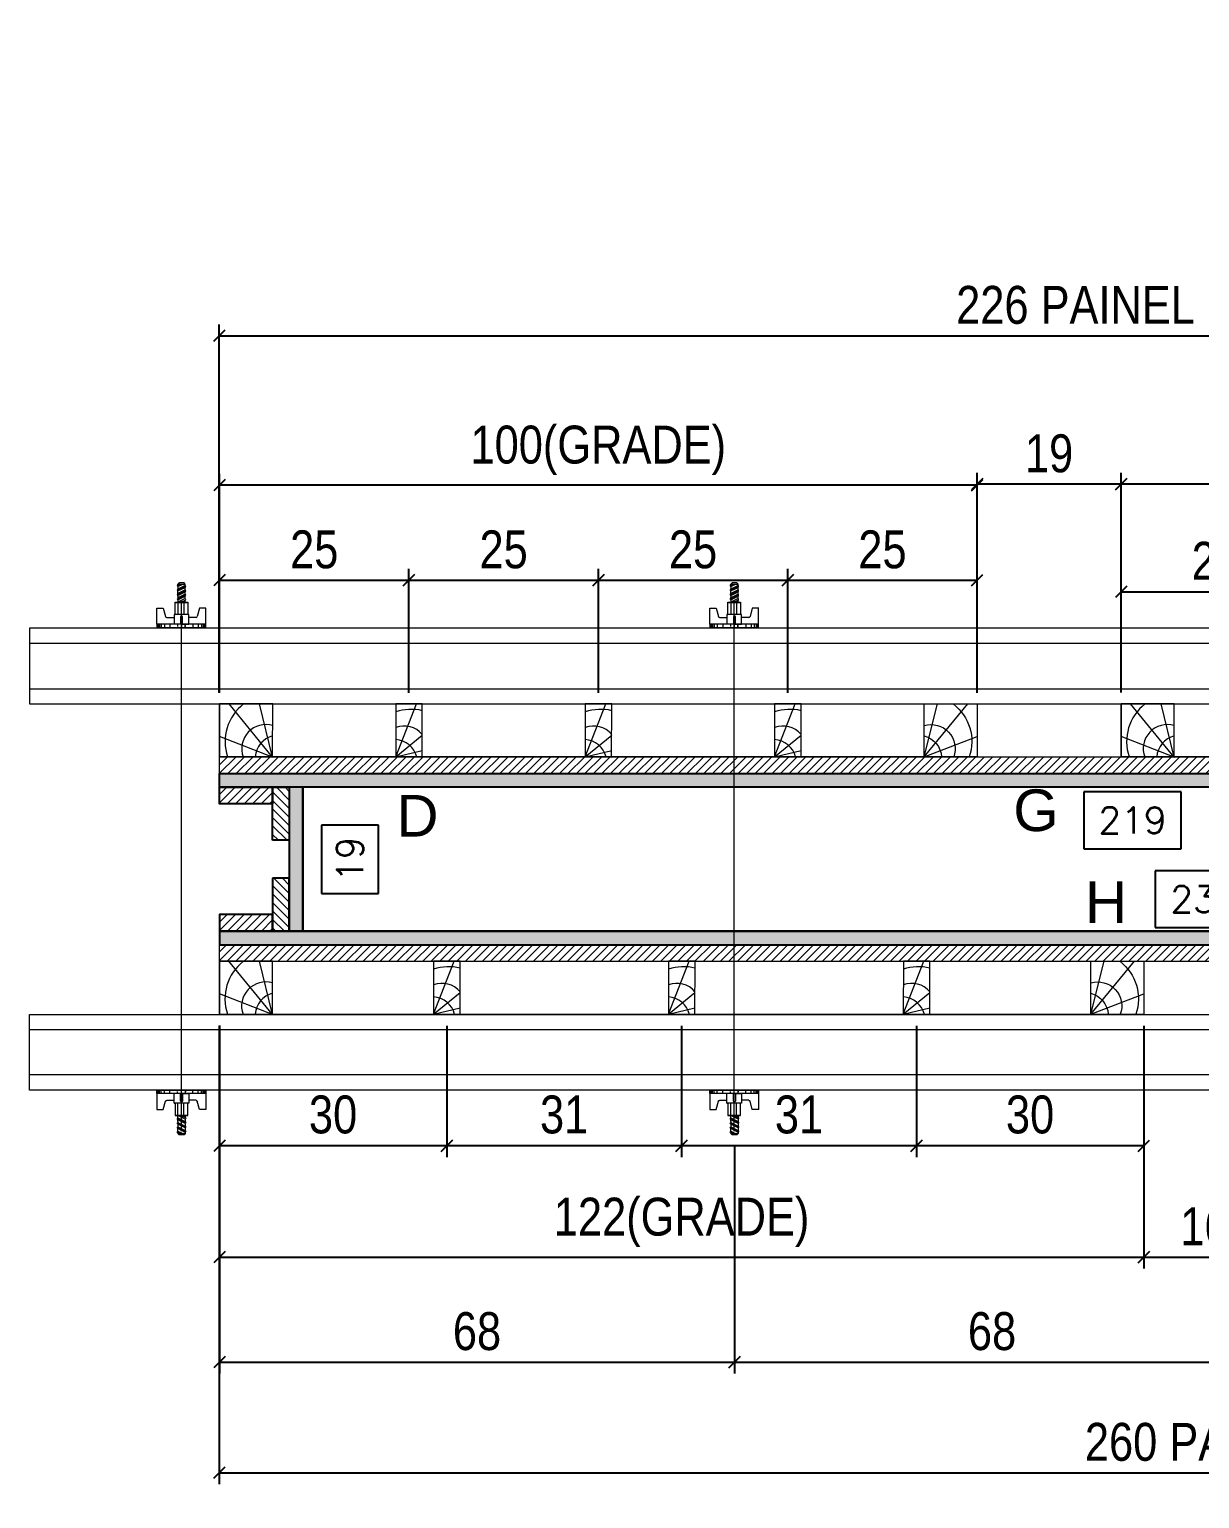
# Model space of a CAD drawing. Extents: x 14400 to 27878, y -21631 to 6985.
# Drawn here: x 22887.8 to 23196.8, y 244.2 to 632 of the extents above; entities that cross this region are included whole.
import ezdxf
from ezdxf.enums import TextEntityAlignment as Align

# ---------------------------------------------------------------- set-up
doc = ezdxf.new("R2010")
doc.units = 0
for name, color, linetype in [('CHAPA', 1, 'Continuous'), ('COTA', 241, 'Continuous'), ('F-PILARES-S', 170, 'Continuous'), ('SARRAFO', 251, 'Continuous'), ('TEXTO_GERAL', 7, 'Continuous')]:
    doc.layers.add(name, color=color, linetype=linetype)
for name, color, linetype, lineweight in [('Hachura', 251, 'Continuous', 9), ('Madeira', 126, 'Continuous', 18), ('Perfil Metálico', 224, 'Continuous', 18)]:
    doc.layers.add(name, color=color, linetype=linetype, lineweight=lineweight)
doc.styles.add('ARIAL', font='arial.ttf')
doc.styles.add('COTA TECNICA 2X', font='techl___.ttf', dxfattribs={"height": 10})
doc.styles.add('ROMANS', font='romans.shx')
doc.dimstyles.new('SECAO PILAR', dxfattribs={"dimtxt": 10, "dimasz": 3, "dimexe": 3, "dimexo": 3, "dimgap": 3, "dimtad": 1, "dimdec": 1, "dimlfac": 0.5, "dimzin": 12, "dimdsep": 46, "dimtxsty": 'COTA TECNICA 2X', "dimblk1": 'OBLIQUE', "dimblk2": 'OBLIQUE', "dimsah": 1, "dimcen": 0.9, "dimclrd": 256, "dimclre": 256, "dimclrt": 256, "dimadec": 1, "dimazin": 3, "dimtfac": 1, "dimtdec": 1, "dimtmove": 0, "dimatfit": 3, "dimfxl": 1, "dimtolj": 1, "dimtzin": 12, "dimarcsym": 0})
doc.dimstyles.new('SECÇÃO 2', dxfattribs={"dimtxt": 7, "dimasz": 6, "dimexe": 0.18, "dimexo": 2, "dimgap": -4, "dimtad": 3, "dimdec": 1, "dimlfac": 0.5, "dimzin": 12, "dimdsep": 46, "dimtxsty": 'ROMANS', "dimblk": 'ARCHTICK', "dimcen": 0.09, "dimse1": 1, "dimse2": 1, "dimsd1": 1, "dimsd2": 1, "dimclrd": 180, "dimclre": 5, "dimclrt": 1, "dimadec": 0, "dimazin": 3, "dimtfac": 1, "dimtdec": 1, "dimtofl": 0, "dimtmove": 0, "dimatfit": 3, "dimldrblk": 'ARCHTICK', "dimfxl": 1, "dimtolj": 1, "dimtzin": 0, "dimarcsym": 0})
pattern_1 = [(45, (32386.533, 22785.4214), (-1.12253202, 1.12253202), [])]
pattern_2 = [(135, (352.773, 9027.565), (-1.12253202, -1.12253202), [])]
pattern_3 = [(45, (30102.7993, 1781.1955), (-1.122532, 1.122532), [])]

# ---------------------------------------------------------------- blocks, each defined once
blk = doc.blocks.new('*D1282')
at = {"layer": 'COTA', "color": 180, "lineweight": -2, "transparency": 16777216}
for p, q in [((23211.05, 409.91), (23185.05, 409.91)), ((23185.05, 409.91), (23185.05, 394.91)), ((23211.05, 394.91), (23211.05, 409.91)), ((23185.05, 394.91), (23211.05, 394.91))]:
    blk.add_line(p, q, dxfattribs=at)
at = {"layer": 'Defpoints', "color": 0, "transparency": 16777216}
for p in [(22960.05, 393.96), (23436.05, 393.96), (23436.05, 390.91)]:
    blk.add_point(p, dxfattribs=at)
at = {"layer": 'COTA', "color": 1, "transparency": 16777216, "insert": (23198.05, 402.41), "char_height": 7, "attachment_point": 5, "style": 'ROMANS'}
blk.add_mtext('\\A1;238', dxfattribs=at)
blk = doc.blocks.new('_ArchTick')
at = {"color": 0, "linetype": 'ByBlock', "const_width": 0.15}
blk.add_lwpolyline([(-0.5, -0.5), (0.5, 0.5)], dxfattribs=at)
blk = doc.blocks.new('*D1283')
at = {"layer": 'COTA', "color": 180, "lineweight": -2, "transparency": 16777216}
for p, q in [((23191.89, 430.75), (23166.22, 430.75)), ((23166.22, 430.75), (23166.22, 415.75)), ((23191.89, 415.75), (23191.89, 430.75)), ((23166.22, 415.75), (23191.89, 415.75))]:
    blk.add_line(p, q, dxfattribs=at)
at = {"layer": 'Defpoints', "color": 0, "transparency": 16777216}
for p in [(22960.05, 431.96), (23398.05, 431.96), (23398.05, 411.75)]:
    blk.add_point(p, dxfattribs=at)
at = {"layer": 'COTA', "color": 1, "transparency": 16777216, "insert": (23179.05, 423.25), "char_height": 7, "attachment_point": 5, "style": 'ROMANS'}
blk.add_mtext('\\A1;219', dxfattribs=at)
blk = doc.blocks.new('*D1284')
at = {"layer": 'COTA', "color": 180, "lineweight": -2, "transparency": 16777216}
for p, q in [((22979.96, 421.96), (22964.96, 421.96)), ((22964.96, 421.96), (22964.96, 403.96)), ((22979.96, 403.96), (22979.96, 421.96)), ((22964.96, 403.96), (22979.96, 403.96))]:
    blk.add_line(p, q, dxfattribs=at)
at = {"layer": 'Defpoints', "color": 0, "transparency": 16777216}
for p in [(22960.05, 431.96), (22960.05, 393.96), (22983.96, 393.96)]:
    blk.add_point(p, dxfattribs=at)
at = {"layer": 'COTA', "color": 1, "transparency": 16777216, "insert": (22972.46, 412.96), "char_height": 7, "attachment_point": 5, "rotation": 90, "style": 'ROMANS'}
blk.add_mtext('\\A1;19', dxfattribs=at)
blk = doc.blocks.new('*D1285')
at = {"layer": 'COTA', "color": 180, "lineweight": -2, "transparency": 16777216}
for p, q in [((22979.96, 421.96), (22964.96, 421.96)), ((22964.96, 421.96), (22964.96, 403.96)), ((22979.96, 403.96), (22979.96, 421.96)), ((22964.96, 403.96), (22979.96, 403.96))]:
    blk.add_line(p, q, dxfattribs=at)
at = {"layer": 'Defpoints', "color": 0, "transparency": 16777216}
for p in [(22960.05, 431.96), (22960.05, 393.96), (22983.96, 393.96)]:
    blk.add_point(p, dxfattribs=at)
at = {"layer": 'COTA', "color": 1, "transparency": 16777216, "insert": (22972.46, 412.96), "char_height": 7, "attachment_point": 5, "rotation": 90, "style": 'ROMANS'}
blk.add_mtext('\\A1;19', dxfattribs=at)
blk = doc.blocks.new('PONTALETE')
at = {"layer": 'Madeira'}
for q in [(2.71, 7), (7, 5.76), (7, 1.74)]:
    blk.add_line((0, 0), q, dxfattribs=at)
blk.add_lwpolyline([(0, 0), (7, 0), (7, 7), (0, 7)], close=True, dxfattribs=at)
for centre, radius, start, end in [((2.04, 0.06), 6.23, 37.2818, 109.0913), ((1.09, 0.9), 3.19, 343.603, 109.9847), ((-0.21, -0.78), 3.09, 14.6322, 86.0383)]:
    blk.add_arc(centre, radius, start, end, dxfattribs=at)
blk = doc.blocks.new('MEIO PONTALETE')
at = {"layer": 'Madeira'}
for q in [(2.71, 7), (3.5, 2.88), (3.5, 0.87)]:
    blk.add_line((0, 0), q, dxfattribs=at)
blk.add_lwpolyline([(0, 0), (3.5, 0), (3.5, 7), (0, 7)], close=True, dxfattribs=at)
for centre, radius, start, end in [((2.04, 0.06), 6.23, 76.4499, 109.0913), ((1.09, 0.9), 3.19, 40.9063, 109.9847), ((-0.21, -0.78), 3.09, 14.6322, 86.0383)]:
    blk.add_arc(centre, radius, start, end, dxfattribs=at)
blk = doc.blocks.new('_Oblique')
at = {"color": 0, "linetype": 'ByBlock', "lineweight": -2}
blk.add_line((-0.5, -0.5), (0.5, 0.5), dxfattribs=at)
blk = doc.blocks.new('*D1236')
at = {"layer": 'COTA', "lineweight": -2, "transparency": 16777216}
for p, q in [((22937.96, 456.95), (22937.96, 554.15)), ((22937.96, 551.15), (23390.06, 551.15)), ((23390.06, 476.96), (23390.06, 554.15))]:
    blk.add_line(p, q, dxfattribs=at)
at = {"layer": 'Defpoints', "color": 0, "transparency": 16777216}
for p in [(23390.06, 551.15), (23390.06, 473.96), (22937.96, 453.95)]:
    blk.add_point(p, dxfattribs=at)
at = {"layer": 'COTA', "lineweight": -2, "transparency": 16777216, "xscale": 3, "yscale": 3, "zscale": 3, "rotation": 180}
blk.add_blockref('_Oblique', (22937.96, 551.15), dxfattribs=at)
at = {"layer": 'COTA', "lineweight": -2, "transparency": 16777216, "xscale": 3, "yscale": 3, "zscale": 3}
blk.add_blockref('_Oblique', (23390.06, 551.15), dxfattribs=at)
at = {"layer": 'COTA', "transparency": 16777216, "insert": (23164.01, 559.25), "char_height": 10, "attachment_point": 5, "style": 'COTA TECNICA 2X'}
blk.add_mtext('\\A1;226 PAINEL', dxfattribs=at)
blk = doc.blocks.new('*D1237')
at = {"layer": 'COTA', "lineweight": -2, "transparency": 16777216}
for p, q in [((22938.02, 456.92), (22938.02, 489.6)), ((22988.04, 456.93), (22988.04, 489.6)), ((22938.02, 486.6), (22988.04, 486.6))]:
    blk.add_line(p, q, dxfattribs=at)
at = {"layer": 'Defpoints', "color": 0, "transparency": 16777216}
for p in [(22988.04, 486.6), (22938.02, 453.92), (22988.04, 453.93)]:
    blk.add_point(p, dxfattribs=at)
at = {"layer": 'COTA', "lineweight": -2, "transparency": 16777216, "xscale": 3, "yscale": 3, "zscale": 3, "rotation": 180}
blk.add_blockref('_Oblique', (22938.02, 486.6), dxfattribs=at)
at = {"layer": 'COTA', "lineweight": -2, "transparency": 16777216, "xscale": 3, "yscale": 3, "zscale": 3}
blk.add_blockref('_Oblique', (22988.04, 486.6), dxfattribs=at)
at = {"layer": 'COTA', "transparency": 16777216, "insert": (22963.03, 494.71), "char_height": 10, "attachment_point": 5, "style": 'COTA TECNICA 2X'}
blk.add_mtext('\\A1;25', dxfattribs=at)
blk = doc.blocks.new('*D1238')
at = {"layer": 'COTA', "lineweight": -2, "transparency": 16777216}
for p, q in [((22988.04, 456.93), (22988.04, 489.6)), ((23038.04, 456.93), (23038.04, 489.6)), ((22988.04, 486.6), (23038.04, 486.6))]:
    blk.add_line(p, q, dxfattribs=at)
at = {"layer": 'Defpoints', "color": 0, "transparency": 16777216}
for p in [(23038.04, 486.6), (22988.04, 453.93), (23038.04, 453.93)]:
    blk.add_point(p, dxfattribs=at)
at = {"layer": 'COTA', "lineweight": -2, "transparency": 16777216, "xscale": 3, "yscale": 3, "zscale": 3, "rotation": 180}
blk.add_blockref('_Oblique', (22988.04, 486.6), dxfattribs=at)
at = {"layer": 'COTA', "lineweight": -2, "transparency": 16777216, "xscale": 3, "yscale": 3, "zscale": 3}
blk.add_blockref('_Oblique', (23038.04, 486.6), dxfattribs=at)
at = {"layer": 'COTA', "transparency": 16777216, "insert": (23013.04, 494.71), "char_height": 10, "attachment_point": 5, "style": 'COTA TECNICA 2X'}
blk.add_mtext('\\A1;25', dxfattribs=at)
blk = doc.blocks.new('*D1239')
at = {"layer": 'COTA', "lineweight": -2, "transparency": 16777216}
for p, q in [((23038.04, 456.93), (23038.04, 489.6)), ((23088.04, 456.93), (23088.04, 489.6)), ((23038.04, 486.6), (23088.04, 486.6))]:
    blk.add_line(p, q, dxfattribs=at)
at = {"layer": 'Defpoints', "color": 0, "transparency": 16777216}
for p in [(23088.04, 486.6), (23038.04, 453.93), (23088.04, 453.93)]:
    blk.add_point(p, dxfattribs=at)
at = {"layer": 'COTA', "lineweight": -2, "transparency": 16777216, "xscale": 3, "yscale": 3, "zscale": 3, "rotation": 180}
blk.add_blockref('_Oblique', (23038.04, 486.6), dxfattribs=at)
at = {"layer": 'COTA', "lineweight": -2, "transparency": 16777216, "xscale": 3, "yscale": 3, "zscale": 3}
blk.add_blockref('_Oblique', (23088.04, 486.6), dxfattribs=at)
at = {"layer": 'COTA', "transparency": 16777216, "insert": (23063.04, 494.71), "char_height": 10, "attachment_point": 5, "style": 'COTA TECNICA 2X'}
blk.add_mtext('\\A1;25', dxfattribs=at)
blk = doc.blocks.new('*D1240')
at = {"layer": 'COTA', "lineweight": -2, "transparency": 16777216}
for p, q in [((22938.02, 456.92), (22938.02, 514.71)), ((23138.03, 456.94), (23138.03, 514.71)), ((23138.03, 511.71), (22938.02, 511.71))]:
    blk.add_line(p, q, dxfattribs=at)
at = {"layer": 'Defpoints', "color": 0, "transparency": 16777216}
for p in [(22938.02, 511.71), (22938.02, 453.92), (23138.03, 453.94)]:
    blk.add_point(p, dxfattribs=at)
at = {"layer": 'COTA', "lineweight": -2, "transparency": 16777216, "xscale": 3, "yscale": 3, "zscale": 3, "rotation": 180}
blk.add_blockref('_Oblique', (22938.02, 511.71), dxfattribs=at)
at = {"layer": 'COTA', "lineweight": -2, "transparency": 16777216, "xscale": 3, "yscale": 3, "zscale": 3}
blk.add_blockref('_Oblique', (23138.03, 511.71), dxfattribs=at)
at = {"layer": 'COTA', "transparency": 16777216, "insert": (23038.02, 520.93), "char_height": 10, "attachment_point": 5, "style": 'COTA TECNICA 2X'}
blk.add_mtext('\\A1;100(GRADE)', dxfattribs=at)
blk = doc.blocks.new('*D1241')
at = {"layer": 'COTA', "lineweight": -2, "transparency": 16777216}
for p, q in [((23088.04, 456.93), (23088.04, 489.6)), ((23138.03, 456.98), (23138.03, 489.6)), ((23088.04, 486.6), (23138.03, 486.6))]:
    blk.add_line(p, q, dxfattribs=at)
at = {"layer": 'Defpoints', "color": 0, "transparency": 16777216}
for p in [(23138.03, 486.6), (23088.04, 453.93), (23138.03, 453.98)]:
    blk.add_point(p, dxfattribs=at)
at = {"layer": 'COTA', "lineweight": -2, "transparency": 16777216, "xscale": 3, "yscale": 3, "zscale": 3, "rotation": 180}
blk.add_blockref('_Oblique', (23088.04, 486.6), dxfattribs=at)
at = {"layer": 'COTA', "lineweight": -2, "transparency": 16777216, "xscale": 3, "yscale": 3, "zscale": 3}
blk.add_blockref('_Oblique', (23138.03, 486.6), dxfattribs=at)
at = {"layer": 'COTA', "transparency": 16777216, "insert": (23113.04, 494.71), "char_height": 10, "attachment_point": 5, "style": 'COTA TECNICA 2X'}
blk.add_mtext('\\A1;25', dxfattribs=at)
blk = doc.blocks.new('*D1242')
at = {"layer": 'COTA', "lineweight": -2, "transparency": 16777216}
for p, q in [((23176.03, 457.19), (23176.03, 486.59)), ((23226.05, 457.19), (23226.05, 486.59)), ((23176.03, 483.59), (23226.05, 483.59))]:
    blk.add_line(p, q, dxfattribs=at)
at = {"layer": 'Defpoints', "color": 0, "transparency": 16777216}
for p in [(23226.05, 483.59), (23176.03, 454.19), (23226.05, 454.19)]:
    blk.add_point(p, dxfattribs=at)
at = {"layer": 'COTA', "lineweight": -2, "transparency": 16777216, "xscale": 3, "yscale": 3, "zscale": 3, "rotation": 180}
blk.add_blockref('_Oblique', (23176.03, 483.59), dxfattribs=at)
at = {"layer": 'COTA', "lineweight": -2, "transparency": 16777216, "xscale": 3, "yscale": 3, "zscale": 3}
blk.add_blockref('_Oblique', (23226.05, 483.59), dxfattribs=at)
at = {"layer": 'COTA', "transparency": 16777216, "insert": (23201.04, 491.7), "char_height": 10, "attachment_point": 5, "style": 'COTA TECNICA 2X'}
blk.add_mtext('\\A1;25', dxfattribs=at)
blk = doc.blocks.new('*D1245')
at = {"layer": 'COTA', "lineweight": -2, "transparency": 16777216}
for p, q in [((23176.03, 457.19), (23176.03, 514.97)), ((23376.04, 457.2), (23376.04, 514.97)), ((23376.04, 511.97), (23176.03, 511.97))]:
    blk.add_line(p, q, dxfattribs=at)
at = {"layer": 'Defpoints', "color": 0, "transparency": 16777216}
for p in [(23176.03, 511.97), (23176.03, 454.19), (23376.04, 454.2)]:
    blk.add_point(p, dxfattribs=at)
at = {"layer": 'COTA', "lineweight": -2, "transparency": 16777216, "xscale": 3, "yscale": 3, "zscale": 3, "rotation": 180}
blk.add_blockref('_Oblique', (23176.03, 511.97), dxfattribs=at)
at = {"layer": 'COTA', "lineweight": -2, "transparency": 16777216, "xscale": 3, "yscale": 3, "zscale": 3}
blk.add_blockref('_Oblique', (23376.04, 511.97), dxfattribs=at)
at = {"layer": 'COTA', "transparency": 16777216, "insert": (23276.03, 521.19), "char_height": 10, "attachment_point": 5, "style": 'COTA TECNICA 2X'}
blk.add_mtext('\\A1;100(GRADE)', dxfattribs=at)
blk = doc.blocks.new('*D1247')
at = {"layer": 'COTA', "lineweight": -2, "transparency": 16777216}
for p, q in [((23138.03, 456.93), (23138.03, 514.97)), ((23176.03, 456.96), (23176.03, 514.97)), ((23176.03, 511.97), (23138.03, 511.97))]:
    blk.add_line(p, q, dxfattribs=at)
at = {"layer": 'Defpoints', "color": 0, "transparency": 16777216}
for p in [(23138.03, 511.97), (23138.03, 453.93), (23176.03, 453.96)]:
    blk.add_point(p, dxfattribs=at)
at = {"layer": 'COTA', "lineweight": -2, "transparency": 16777216, "xscale": 3, "yscale": 3, "zscale": 3, "rotation": 180}
blk.add_blockref('_Oblique', (23138.03, 511.97), dxfattribs=at)
at = {"layer": 'COTA', "lineweight": -2, "transparency": 16777216, "xscale": 3, "yscale": 3, "zscale": 3}
blk.add_blockref('_Oblique', (23176.03, 511.97), dxfattribs=at)
at = {"layer": 'COTA', "transparency": 16777216, "insert": (23157.03, 520.06), "char_height": 10, "attachment_point": 5, "style": 'COTA TECNICA 2X'}
blk.add_mtext('\\A1;19', dxfattribs=at)
blk = doc.blocks.new('*D1248')
at = {"layer": 'COTA', "lineweight": -2, "transparency": 16777216}
for p, q in [((23122.01, 369.02), (23122.01, 334.3)), ((23182.01, 369), (23182.01, 334.3)), ((23182.01, 337.3), (23122.01, 337.3))]:
    blk.add_line(p, q, dxfattribs=at)
at = {"layer": 'Defpoints', "color": 0, "transparency": 16777216}
for p in [(23122.01, 372.02), (23182.01, 372), (23122.01, 337.3)]:
    blk.add_point(p, dxfattribs=at)
at = {"layer": 'COTA', "lineweight": -2, "transparency": 16777216, "xscale": 3, "yscale": 3, "zscale": 3, "rotation": 180}
blk.add_blockref('_Oblique', (23122.01, 337.3), dxfattribs=at)
at = {"layer": 'COTA', "lineweight": -2, "transparency": 16777216, "xscale": 3, "yscale": 3, "zscale": 3}
blk.add_blockref('_Oblique', (23182.01, 337.3), dxfattribs=at)
at = {"layer": 'COTA', "transparency": 16777216, "insert": (23152.01, 345.52), "char_height": 10, "attachment_point": 5, "style": 'COTA TECNICA 2X'}
blk.add_mtext('\\A1;30', dxfattribs=at)
blk = doc.blocks.new('*D1249')
at = {"layer": 'COTA', "lineweight": -2, "transparency": 16777216}
for p, q in [((22938.02, 369.03), (22938.02, 304.88)), ((23182.01, 369), (23182.01, 304.88)), ((22938.02, 307.88), (23182.01, 307.88))]:
    blk.add_line(p, q, dxfattribs=at)
at = {"layer": 'Defpoints', "color": 0, "transparency": 16777216}
for p in [(22938.02, 372.03), (23182.01, 372), (23182.01, 307.88)]:
    blk.add_point(p, dxfattribs=at)
at = {"layer": 'COTA', "lineweight": -2, "transparency": 16777216, "xscale": 3, "yscale": 3, "zscale": 3, "rotation": 180}
blk.add_blockref('_Oblique', (22938.02, 307.88), dxfattribs=at)
at = {"layer": 'COTA', "lineweight": -2, "transparency": 16777216, "xscale": 3, "yscale": 3, "zscale": 3}
blk.add_blockref('_Oblique', (23182.01, 307.88), dxfattribs=at)
at = {"layer": 'COTA', "transparency": 16777216, "insert": (23060.01, 317.1), "char_height": 10, "attachment_point": 5, "style": 'COTA TECNICA 2X'}
blk.add_mtext('\\A1;122(GRADE)', dxfattribs=at)
blk = doc.blocks.new('*D1250')
at = {"layer": 'COTA', "lineweight": -2, "transparency": 16777216}
for p, q in [((23060.01, 369.02), (23060.01, 334.3)), ((23122.01, 369.02), (23122.01, 334.3)), ((23122.01, 337.3), (23060.01, 337.3))]:
    blk.add_line(p, q, dxfattribs=at)
at = {"layer": 'Defpoints', "color": 0, "transparency": 16777216}
for p in [(23060.01, 372.02), (23122.01, 372.02), (23060.01, 337.3)]:
    blk.add_point(p, dxfattribs=at)
at = {"layer": 'COTA', "lineweight": -2, "transparency": 16777216, "xscale": 3, "yscale": 3, "zscale": 3, "rotation": 180}
blk.add_blockref('_Oblique', (23060.01, 337.3), dxfattribs=at)
at = {"layer": 'COTA', "lineweight": -2, "transparency": 16777216, "xscale": 3, "yscale": 3, "zscale": 3}
blk.add_blockref('_Oblique', (23122.01, 337.3), dxfattribs=at)
at = {"layer": 'COTA', "transparency": 16777216, "insert": (23091.01, 345.52), "char_height": 10, "attachment_point": 5, "style": 'COTA TECNICA 2X'}
blk.add_mtext('\\A1;31', dxfattribs=at)
blk = doc.blocks.new('*D1251')
at = {"layer": 'COTA', "lineweight": -2, "transparency": 16777216}
for p, q in [((22998.01, 369.02), (22998.01, 334.3)), ((23060.01, 369.02), (23060.01, 334.3)), ((23060.01, 337.3), (22998.01, 337.3))]:
    blk.add_line(p, q, dxfattribs=at)
at = {"layer": 'Defpoints', "color": 0, "transparency": 16777216}
for p in [(22998.01, 372.02), (23060.01, 372.02), (22998.01, 337.3)]:
    blk.add_point(p, dxfattribs=at)
at = {"layer": 'COTA', "lineweight": -2, "transparency": 16777216, "xscale": 3, "yscale": 3, "zscale": 3, "rotation": 180}
blk.add_blockref('_Oblique', (22998.01, 337.3), dxfattribs=at)
at = {"layer": 'COTA', "lineweight": -2, "transparency": 16777216, "xscale": 3, "yscale": 3, "zscale": 3}
blk.add_blockref('_Oblique', (23060.01, 337.3), dxfattribs=at)
at = {"layer": 'COTA', "transparency": 16777216, "insert": (23029.01, 345.52), "char_height": 10, "attachment_point": 5, "style": 'COTA TECNICA 2X'}
blk.add_mtext('\\A1;31', dxfattribs=at)
blk = doc.blocks.new('*D1252')
at = {"layer": 'COTA', "lineweight": -2, "transparency": 16777216}
for p, q in [((22938.02, 369.02), (22938.02, 334.3)), ((22998.01, 369.02), (22998.01, 334.3)), ((22998.01, 337.3), (22938.02, 337.3))]:
    blk.add_line(p, q, dxfattribs=at)
at = {"layer": 'Defpoints', "color": 0, "transparency": 16777216}
for p in [(22938.02, 372.02), (22998.01, 372.02), (22938.02, 337.3)]:
    blk.add_point(p, dxfattribs=at)
at = {"layer": 'COTA', "lineweight": -2, "transparency": 16777216, "xscale": 3, "yscale": 3, "zscale": 3, "rotation": 180}
blk.add_blockref('_Oblique', (22938.02, 337.3), dxfattribs=at)
at = {"layer": 'COTA', "lineweight": -2, "transparency": 16777216, "xscale": 3, "yscale": 3, "zscale": 3}
blk.add_blockref('_Oblique', (22998.01, 337.3), dxfattribs=at)
at = {"layer": 'COTA', "transparency": 16777216, "insert": (22968.01, 345.52), "char_height": 10, "attachment_point": 5, "style": 'COTA TECNICA 2X'}
blk.add_mtext('\\A1;30', dxfattribs=at)
blk = doc.blocks.new('C')
at = {"layer": 'Hachura', "color": 0}
for p, q in [((0, 3.22), (0, -3.22)), ((0.45, 3.22), (0, 3.22)), ((0.46, 3.16), (0, 3.16)), ((0.46, 3.05), (0, 3.05)), ((0.46, 2.88), (0, 2.88)), ((0, 2.75), (0, -1.16)), ((0.46, 2.65), (0, 2.65)), ((0.46, 2.23), (0, 2.23)), ((0.45, -3.23), (0.45, 3.22)), ((0.45, 3.22), (2.58, 3.22)), ((2.58, 2.39), (1.47, 2.09)), ((2.58, 3.22), (2.58, 2.39)), ((0.46, 1.51), (0, 1.51)), ((0.39, 0.49), (0.17, 0.49)), ((1.74, 0.97), (0.45, 0.97)), ((1.45, 0.1), (0.45, 0.1)), ((1.35, 1.94), (1.35, 0.96)), ((1.74, -0.97), (1.74, 0.97)), ((1.74, 0.97), (1.74, 0.84)), ((1.74, 0.97), (1.74, 0.84)), ((1.74, 0.84), (3.35, 0.84)), ((3.35, 0.45), (1.74, 0.45)), ((3.32, 0.84), (3.32, -0.84)), ((3.35, 0.84), (3.35, -0.84)), ((3.68, 0.45), (3.35, 0.45)), ((3.84, -0.52), (3.35, 0.45)), ((3.35, 0.06), (3.67, -0.57)), ((3.68, 0.45), (4.16, -0.52)), ((3.72, 0.5), (4.25, -0.57)), ((4.37, -0.55), (3.83, 0.53)), ((4.15, 0.45), (3.93, 0.45)), ((4.42, -0.52), (3.93, 0.45)), ((4.15, 0.45), (4.26, 0.45)), ((4.26, 0.45), (4.74, -0.52)), ((4.3, 0.5), (4.83, -0.57)), ((4.95, -0.55), (4.41, 0.53)), ((4.51, 0.45), (4.84, 0.45)), ((5, -0.52), (4.51, 0.45)), ((4.84, 0.45), (5.32, -0.52)), ((4.88, 0.5), (5.41, -0.57)), ((5.53, -0.55), (4.99, 0.53)), ((5.58, -0.52), (5.09, 0.45)), ((5.42, 0.45), (5.09, 0.45)), ((5.58, -0.52), (5.09, 0.45)), ((5.42, 0.45), (5.74, -0.19)), ((5.46, 0.5), (5.74, -0.07)), ((5.74, 0.19), (5.57, 0.53)), ((5.74, 0.32), (5.68, 0.45)), ((5.68, 0.45), (5.74, 0.45)), ((5.74, 0.45), (5.9, 0.29)), ((5.74, 0.45), (5.74, -0.52)), ((5.9, -0.36), (5.9, 0.29)), ((0.45, 0), (0, 0)), ((0.46, -1.52), (0, -1.52)), ((0.08, -0.48), (0.29, -0.48)), ((0.29, -0.48), (0.4, -0.48)), ((0.45, 0), (0.45, -0.97)), ((0.45, -0.16), (1.45, -0.16)), ((0.45, -0.65), (0.45, -0.32)), ((0.45, -3.23), (0.45, -0.65)), ((0.45, -0.97), (1.74, -0.97)), ((1.35, -1.94), (1.35, -0.97)), ((3.35, -0.32), (1.74, -0.32)), ((3.35, -0.84), (1.74, -0.84)), ((3.35, -0.07), (3.58, -0.52)), ((3.35, -0.52), (3.58, -0.52)), ((3.84, -0.52), (4.16, -0.52)), ((4.42, -0.52), (4.74, -0.52)), ((4.63, -0.52), (4.74, -0.52)), ((5, -0.52), (5.32, -0.52)), ((5.58, -0.52), (5.74, -0.52)), ((5.74, -0.52), (5.9, -0.36)), ((5.74, -0.52), (5.74, -0.52)), ((0.46, -2.23), (0, -2.23)), ((0.46, -2.65), (0, -2.65)), ((0.46, -2.88), (0, -2.88)), ((0.46, -3.05), (0, -3.05)), ((0.46, -3.16), (0, -3.16)), ((0, -3.22), (2.57, -3.22)), ((2.58, -2.39), (1.47, -2.1)), ((2.58, -3.23), (2.58, -2.39))]:
    blk.add_line(p, q, dxfattribs=at)
for centre, radius, start, end in [((1.52, 1.94), 0.161, 104.7436, 180), ((1.44, -0.03), 0.129, 272.695, 87.305), ((3.81, 0.39), 0.143, 25.5688, 154.4312), ((4.39, 0.39), 0.143, 25.5688, 154.4312), ((4.97, 0.39), 0.143, 25.5688, 154.4312), ((5.55, 0.39), 0.143, 25.5688, 154.4312), ((0.17, -0.37), 0.174, 221.744, 317.8592), ((3.71, -0.4), 0.174, 222.1408, 318.256), ((4.29, -0.4), 0.174, 222.1408, 318.256), ((4.87, -0.4), 0.174, 222.1408, 318.256), ((5.45, -0.4), 0.174, 222.1408, 318.256), ((5.61, -0.4), 0.174, 317.8592, 318.256), ((1.52, -1.94), 0.161, 180, 255.2564)]:
    blk.add_arc(centre, radius, start, end, dxfattribs=at)
blk = doc.blocks.new('*D1258')
at = {"layer": 'COTA', "lineweight": -2, "transparency": 16777216}
for p, q in [((23182.03, 369.02), (23182.03, 304.88)), ((23214.03, 369.02), (23214.03, 304.88)), ((23182.03, 307.88), (23214.03, 307.88))]:
    blk.add_line(p, q, dxfattribs=at)
at = {"layer": 'Defpoints', "color": 0, "transparency": 16777216}
for p in [(23182.03, 372.02), (23214.03, 372.02), (23214.03, 307.88)]:
    blk.add_point(p, dxfattribs=at)
at = {"layer": 'COTA', "lineweight": -2, "transparency": 16777216, "xscale": 3, "yscale": 3, "zscale": 3, "rotation": 180}
blk.add_blockref('_Oblique', (23182.03, 307.88), dxfattribs=at)
at = {"layer": 'COTA', "lineweight": -2, "transparency": 16777216, "xscale": 3, "yscale": 3, "zscale": 3}
blk.add_blockref('_Oblique', (23214.03, 307.88), dxfattribs=at)
at = {"layer": 'COTA', "transparency": 16777216, "insert": (23198.03, 315.98), "char_height": 10, "attachment_point": 5, "style": 'COTA TECNICA 2X'}
blk.add_mtext('\\A1;16', dxfattribs=at)
blk = doc.blocks.new('*D1260')
at = {"layer": 'COTA', "lineweight": -2, "transparency": 16777216}
for p, q in [((22937.96, 368.96), (22937.96, 247.97)), ((23458.02, 315.02), (23458.02, 247.97)), ((22937.96, 250.97), (23458.02, 250.97))]:
    blk.add_line(p, q, dxfattribs=at)
at = {"layer": 'Defpoints', "color": 0, "transparency": 16777216}
for p in [(22937.96, 371.96), (23458.02, 318.02), (23458.02, 250.97)]:
    blk.add_point(p, dxfattribs=at)
at = {"layer": 'COTA', "lineweight": -2, "transparency": 16777216, "xscale": 3, "yscale": 3, "zscale": 3, "rotation": 180}
blk.add_blockref('_Oblique', (22937.96, 250.97), dxfattribs=at)
at = {"layer": 'COTA', "lineweight": -2, "transparency": 16777216, "xscale": 3, "yscale": 3, "zscale": 3}
blk.add_blockref('_Oblique', (23458.02, 250.97), dxfattribs=at)
at = {"layer": 'COTA', "transparency": 16777216, "insert": (23197.99, 259.08), "char_height": 10, "attachment_point": 5, "style": 'COTA TECNICA 2X'}
blk.add_mtext('\\A1;260 PAINEL', dxfattribs=at)
blk = doc.blocks.new('*D1288')
at = {"layer": 'COTA', "lineweight": -2, "transparency": 16777216}
for p, q in [((22938.04, 369.02), (22938.04, 277.2)), ((23073.97, 337.22), (23073.97, 277.2)), ((22938.04, 280.2), (23073.97, 280.2))]:
    blk.add_line(p, q, dxfattribs=at)
at = {"layer": 'Defpoints', "color": 0, "transparency": 16777216}
for p in [(22938.04, 372.02), (23073.97, 340.22), (23073.97, 280.2)]:
    blk.add_point(p, dxfattribs=at)
at = {"layer": 'COTA', "lineweight": -2, "transparency": 16777216, "xscale": 3, "yscale": 3, "zscale": 3, "rotation": 180}
blk.add_blockref('_Oblique', (22938.04, 280.2), dxfattribs=at)
at = {"layer": 'COTA', "lineweight": -2, "transparency": 16777216, "xscale": 3, "yscale": 3, "zscale": 3}
blk.add_blockref('_Oblique', (23073.97, 280.2), dxfattribs=at)
at = {"layer": 'COTA', "transparency": 16777216, "insert": (23006, 288.32), "char_height": 10, "attachment_point": 5, "style": 'COTA TECNICA 2X'}
blk.add_mtext('\\A1;68', dxfattribs=at)
blk = doc.blocks.new('*D1289')
at = {"layer": 'COTA', "lineweight": -2, "transparency": 16777216}
for p, q in [((23073.97, 337.22), (23073.97, 277.2)), ((23209.97, 337.22), (23209.97, 277.2)), ((23073.97, 280.2), (23209.97, 280.2))]:
    blk.add_line(p, q, dxfattribs=at)
at = {"layer": 'Defpoints', "color": 0, "transparency": 16777216}
for p in [(23073.97, 340.22), (23209.97, 340.22), (23209.97, 280.2)]:
    blk.add_point(p, dxfattribs=at)
at = {"layer": 'COTA', "lineweight": -2, "transparency": 16777216, "xscale": 3, "yscale": 3, "zscale": 3, "rotation": 180}
blk.add_blockref('_Oblique', (23073.97, 280.2), dxfattribs=at)
at = {"layer": 'COTA', "lineweight": -2, "transparency": 16777216, "xscale": 3, "yscale": 3, "zscale": 3}
blk.add_blockref('_Oblique', (23209.97, 280.2), dxfattribs=at)
at = {"layer": 'COTA', "transparency": 16777216, "insert": (23141.97, 288.32), "char_height": 10, "attachment_point": 5, "style": 'COTA TECNICA 2X'}
blk.add_mtext('\\A1;68', dxfattribs=at)

msp = doc.modelspace()

# ---------------------------------------------------------------- hatches: boundary and pattern name
at = {"layer": 'Hachura'}
h = msp.add_hatch(dxfattribs=at)
h.set_pattern_fill('ANSI31', color=256, scale=0.5, angle=360, style=0)
h.set_pattern_definition(pattern_3)
h.paths.add_polyline_path([(22938.054, 435.558), (22938.054, 440), (23390.055, 439.958), (23390.055, 435.558)])
h = msp.add_hatch(color=256, dxfattribs=at)
h.dxf.hatch_style = 1
h.paths.add_polyline_path([(23390.055, 435.558), (22938.054, 435.558), (22938.054, 431.958), (23390.055, 431.958)])
h = msp.add_hatch(dxfattribs=at)
h.set_pattern_fill('ANSI31', color=256, scale=0.5, angle=360, style=0)
h.set_pattern_definition(pattern_1)
h.paths.add_polyline_path([(22952.054, 427.558), (22952.054, 431.958), (22938.054, 431.958), (22938.054, 427.558)])
h = msp.add_hatch(dxfattribs=at)
h.set_pattern_fill('ANSI31', color=256, scale=0.5, angle=450, style=0)
h.set_pattern_definition(pattern_2)
h.paths.add_polyline_path([(22956.454, 431.958), (22952.054, 431.958), (22952.054, 417.958), (22956.454, 417.958)])
h = msp.add_hatch(color=256, dxfattribs=at)
h.dxf.hatch_style = 1
h.paths.add_polyline_path([(22956.454, 393.958), (22960.054, 393.958), (22960.054, 431.958), (22956.454, 431.958)])
h = msp.add_hatch(dxfattribs=at)
h.set_pattern_fill('ANSI31', color=256, scale=0.5, angle=450, style=0)
h.set_pattern_definition(pattern_2)
h.paths.add_polyline_path([(22956.454, 393.958), (22952.054, 393.958), (22952.054, 407.958), (22956.454, 407.958)])
h = msp.add_hatch(dxfattribs=at)
h.set_pattern_fill('ANSI31', color=256, scale=0.5, angle=360, style=0)
h.set_pattern_definition(pattern_1)
h.paths.add_polyline_path([(22952.054, 398.358), (22952.054, 393.958), (22938.054, 393.958), (22938.054, 398.358)])
h = msp.add_hatch(color=256, dxfattribs=at)
h.dxf.hatch_style = 1
h.paths.add_polyline_path([(23458.054, 390.358), (23458.054, 393.958), (22938.054, 393.958), (22938.054, 390.358)])
h = msp.add_hatch(dxfattribs=at)
h.set_pattern_fill('ANSI31', color=256, scale=0.5, angle=360, style=0)
h.set_pattern_definition(pattern_3)
h.paths.add_polyline_path([(23458.054, 390.347), (23458.054, 385.969), (22938.054, 385.937), (22938.054, 390.358)])

# ---------------------------------------------------------------- linework, layer by layer
at = {"layer": 'CHAPA'}
for points in [[(23390.055, 431.958), (22938.054, 431.958), (22938.054, 435.558), (23390.055, 435.558)], [(22956.454, 393.958), (22960.054, 393.958), (22960.054, 431.958), (22956.454, 431.958)], [(23458.054, 393.958), (22938.054, 393.958), (22938.054, 390.358), (23458.054, 390.358)]]:
    msp.add_lwpolyline(points, close=True, dxfattribs=at)
at = {"layer": 'F-PILARES-S', "linetype": 'Continuous'}
msp.add_lwpolyline([(23436.054, 393.958), (23436.054, 869.958), (22906.054, 869.958), (22906.054, 831.958), (23398.054, 831.958), (23398.054, 431.958), (22960.054, 431.958), (22960.054, 393.958), (23436.054, 393.958)], dxfattribs=at)
at = {"layer": 'Hachura'}
for p, q in [((22927.962, 341.216), (22927.969, 481.101)), ((23073.903, 341.216), (23073.91, 481.101))]:
    msp.add_line(p, q, dxfattribs=at)
for points in [[(22938.054, 439.958), (23390.055, 439.958), (23390.055, 435.558), (22938.054, 435.558)], [(22938.054, 390.358), (23458.054, 390.358), (23458.054, 385.958), (22938.054, 385.958)]]:
    msp.add_lwpolyline(points, close=True, dxfattribs=at)
at = {"layer": 'Madeira'}
for points in [[(22938.054, 439.958), (22938.069, 453.958), (23138.062, 453.956), (23138.047, 439.956)], [(23176.062, 439.96), (23176.077, 453.96), (23376.071, 453.958), (23376.055, 439.958)], [(22938.039, 372.016), (22938.054, 386.016), (23182.047, 386.014), (23182.032, 372.014)]]:
    msp.add_lwpolyline(points, close=True, dxfattribs=at)
at = {"layer": 'Perfil Metálico'}
for points in [[(22887.839, 473.956), (22887.839, 453.956), (23390.055, 453.958), (23390.055, 473.958)], [(23390.055, 457.958), (23390.055, 469.958), (22887.839, 469.956), (22887.839, 457.956)], [(22887.839, 352.016), (22887.839, 372.016), (23521.465, 372.016), (23521.465, 352.016)], [(23521.465, 368.016), (23521.465, 356.016), (22887.839, 356.016), (22887.839, 368.016)]]:
    msp.add_lwpolyline(points, close=True, dxfattribs=at)
at = {"layer": 'SARRAFO'}
for points in [[(22938.054, 431.958), (22952.054, 431.958), (22952.054, 427.558), (22938.054, 427.558)], [(22952.054, 417.958), (22952.054, 431.958), (22956.454, 431.958), (22956.454, 417.958)], [(22952.054, 407.958), (22952.054, 393.958), (22956.454, 393.958), (22956.454, 407.958)], [(22938.054, 393.958), (22952.054, 393.958), (22952.054, 398.358), (22938.054, 398.358)]]:
    msp.add_lwpolyline(points, close=True, dxfattribs=at)

# ---------------------------------------------------------------- block references
at = {"layer": 'Hachura', "linetype": 'Continuous', "yscale": 2, "zscale": 2}
for p, xscale, rotation in [((22927.96, 474.101), 2, 90.00000000000001), ((23073.901, 474.101), 2, 90.00000000000001), ((22927.962, 352.016), -2, 90), ((23073.903, 352.016), -2, 90)]:
    msp.add_blockref('C', p, dxfattribs=dict(at, xscale=xscale, rotation=rotation))
at = {"layer": 'Madeira'}
for name, p, xscale, yscale, zscale, rotation in [('PONTALETE', (22952.054, 439.952), 2, 2, 2, 89.93708930310329), ('MEIO PONTALETE', (22984.554, 439.96), 1.999999997962732, 1.999999997962732, 1.999999997962732, 359.9370893031033), ('MEIO PONTALETE', (23034.554, 439.96), 1.999999997962732, 1.999999997962732, 1.999999997962732, 359.9370893031033), ('MEIO PONTALETE', (23084.554, 439.96), 1.999999997962732, 1.999999997962732, 1.999999997962732, 359.9370893031033), ('PONTALETE', (23124.047, 439.971), -2, 2, 2, 269.9370893031033), ('PONTALETE', (23190.062, 439.954), 2, 2, 2, 89.93708930310329), ('PONTALETE', (22952.039, 372.01), 2, 2, 2, 89.93708930310329), ('MEIO PONTALETE', (22994.539, 372.018), 1.999999997962732, 1.999999997962732, 1.999999997962732, 359.9370893031033), ('MEIO PONTALETE', (23056.539, 372.018), 1.999999997962732, 1.999999997962732, 1.999999997962732, 359.9370893031033), ('MEIO PONTALETE', (23118.539, 372.018), 1.999999997962732, 1.999999997962732, 1.999999997962732, 359.9370893031033), ('PONTALETE', (23168.032, 372.03), -2, 2, 2, 269.9370893031033)]:
    msp.add_blockref(name, p, dxfattribs=dict(at, xscale=xscale, yscale=yscale, zscale=zscale, rotation=rotation))

# ---------------------------------------------------------------- texts
at = {"layer": 'TEXTO_GERAL', "style": 'ARIAL'}
for s, p in [('G', (23153.552, 425.892)), ('D', (22990.294, 424.45)), ('H', (23172.066, 401.621))]:
    msp.add_text(s, height=11, dxfattribs=at).set_placement(p, align=Align.MIDDLE_CENTER)

# ---------------------------------------------------------------- dimensions: what is measured, and where the dimension line sits
at = {"layer": 'COTA'}
dim = msp.add_linear_dim(base=(23390.055, 551.152), p1=(22937.959, 453.955), p2=(23390.055, 473.958), text='<> PAINEL', dimstyle='SECAO PILAR', dxfattribs=at)
dim.commit()
dim.dimension.update_dxf_attribs({"geometry": '*D1236', "text_midpoint": (23164.007, 551.152), "dimtype": 160})
for base, p1, p2, text, picture, middle in [((22938.018, 511.707), (23138.032, 453.942), (22938.018, 453.924), '<>(GRADE)', '*D1240', (23038.025, 520.928)), ((23176.026, 511.969), (23376.04, 454.203), (23176.026, 454.185), '<>(GRADE)', '*D1245', (23276.033, 521.19)), ((23458.017, 250.974), (22937.959, 371.961), (23458.017, 318.017), '<> PAINEL', '*D1260', (23197.988, 259.076))]:
    dim = msp.add_linear_dim(base=base, p1=p1, p2=p2, text=text, dimstyle='SECAO PILAR', dxfattribs=at)
    dim.commit()
    dim.dimension.update_dxf_attribs({"geometry": picture, "text_midpoint": middle})
for base, p1, p2, picture, middle in [((23138.032, 511.969), (23176.026, 453.957), (23138.032, 453.926), '*D1247', (23157.029, 520.057)), ((22988.039, 486.604), (22938.018, 453.924), (22988.039, 453.926), '*D1237', (22963.028, 494.714)), ((23038.039, 486.604), (22988.039, 453.926), (23038.039, 453.926), '*D1238', (23013.039, 494.714)), ((23088.039, 486.604), (23038.039, 453.926), (23088.039, 453.926), '*D1239', (23063.039, 494.714)), ((23138.032, 486.604), (23088.039, 453.926), (23138.032, 453.981), '*D1241', (23113.035, 494.714)), ((23226.047, 483.587), (23176.026, 454.185), (23226.047, 454.188), '*D1242', (23201.036, 491.696)), ((23073.971, 280.197), (22938.039, 372.016), (23073.971, 340.216), '*D1288', (23006.005, 288.321)), ((23214.025, 307.882), (23182.032, 372.016), (23214.025, 372.016), '*D1258', (23198.028, 315.985)), ((23209.971, 280.197), (23073.971, 340.216), (23209.971, 340.216), '*D1289', (23141.971, 288.321))]:
    dim = msp.add_linear_dim(base=base, p1=p1, p2=p2, dimstyle='SECAO PILAR', dxfattribs=at)
    dim.commit()
    dim.dimension.update_dxf_attribs({"geometry": picture, "text_midpoint": middle})
for base, p1, p2, picture, middle in [((23398.054, 411.753), (22960.054, 431.958), (23398.054, 431.958), '*D1283', (23179.054, 411.753)), ((23436.054, 390.912), (22960.054, 393.958), (23436.054, 393.958), '*D1282', (23198.054, 390.912))]:
    dim = msp.add_linear_dim(base=base, p1=p1, p2=p2, dimstyle='SECÇÃO 2', dxfattribs=at)
    dim.commit()
    dim.dimension.update_dxf_attribs({"geometry": picture, "text_midpoint": middle, "dimtype": 160})
for base, p1, p2, angle, dimstyle, picture, middle in [((22983.957, 393.958), (22960.054, 431.958), (22960.054, 393.958), 90, 'SECÇÃO 2', '*D1284', (22972.457, 412.958)), ((22983.957, 393.958), (22960.054, 431.958), (22960.054, 393.958), 90, 'SECÇÃO 2', '*D1285', (22972.457, 412.958)), ((22938.018, 337.301), (22998.011, 372.016), (22938.018, 372.016), 180, 'SECAO PILAR', '*D1252', (22968.015, 345.52)), ((22998.011, 337.301), (23060.011, 372.016), (22998.011, 372.016), 180, 'SECAO PILAR', '*D1251', (23029.011, 345.52)), ((23060.011, 337.301), (23122.011, 372.016), (23060.011, 372.016), 180, 'SECAO PILAR', '*D1250', (23091.011, 345.52)), ((23122.011, 337.301), (23182.011, 372.004), (23122.011, 372.016), 180, 'SECAO PILAR', '*D1248', (23152.011, 345.52))]:
    dim = msp.add_linear_dim(base=base, p1=p1, p2=p2, angle=angle, dimstyle=dimstyle, dxfattribs=at)
    dim.commit()
    dim.dimension.update_dxf_attribs({"geometry": picture, "text_midpoint": middle})
dim = msp.add_linear_dim(base=(23182.011, 307.882), p1=(22938.018, 372.03), p2=(23182.011, 372.004), angle=180, text='<>(GRADE)', dimstyle='SECAO PILAR', dxfattribs=at)
dim.commit()
dim.dimension.update_dxf_attribs({"geometry": '*D1249', "text_midpoint": (23060.015, 317.103)})

doc.saveas('drawing.dxf')
